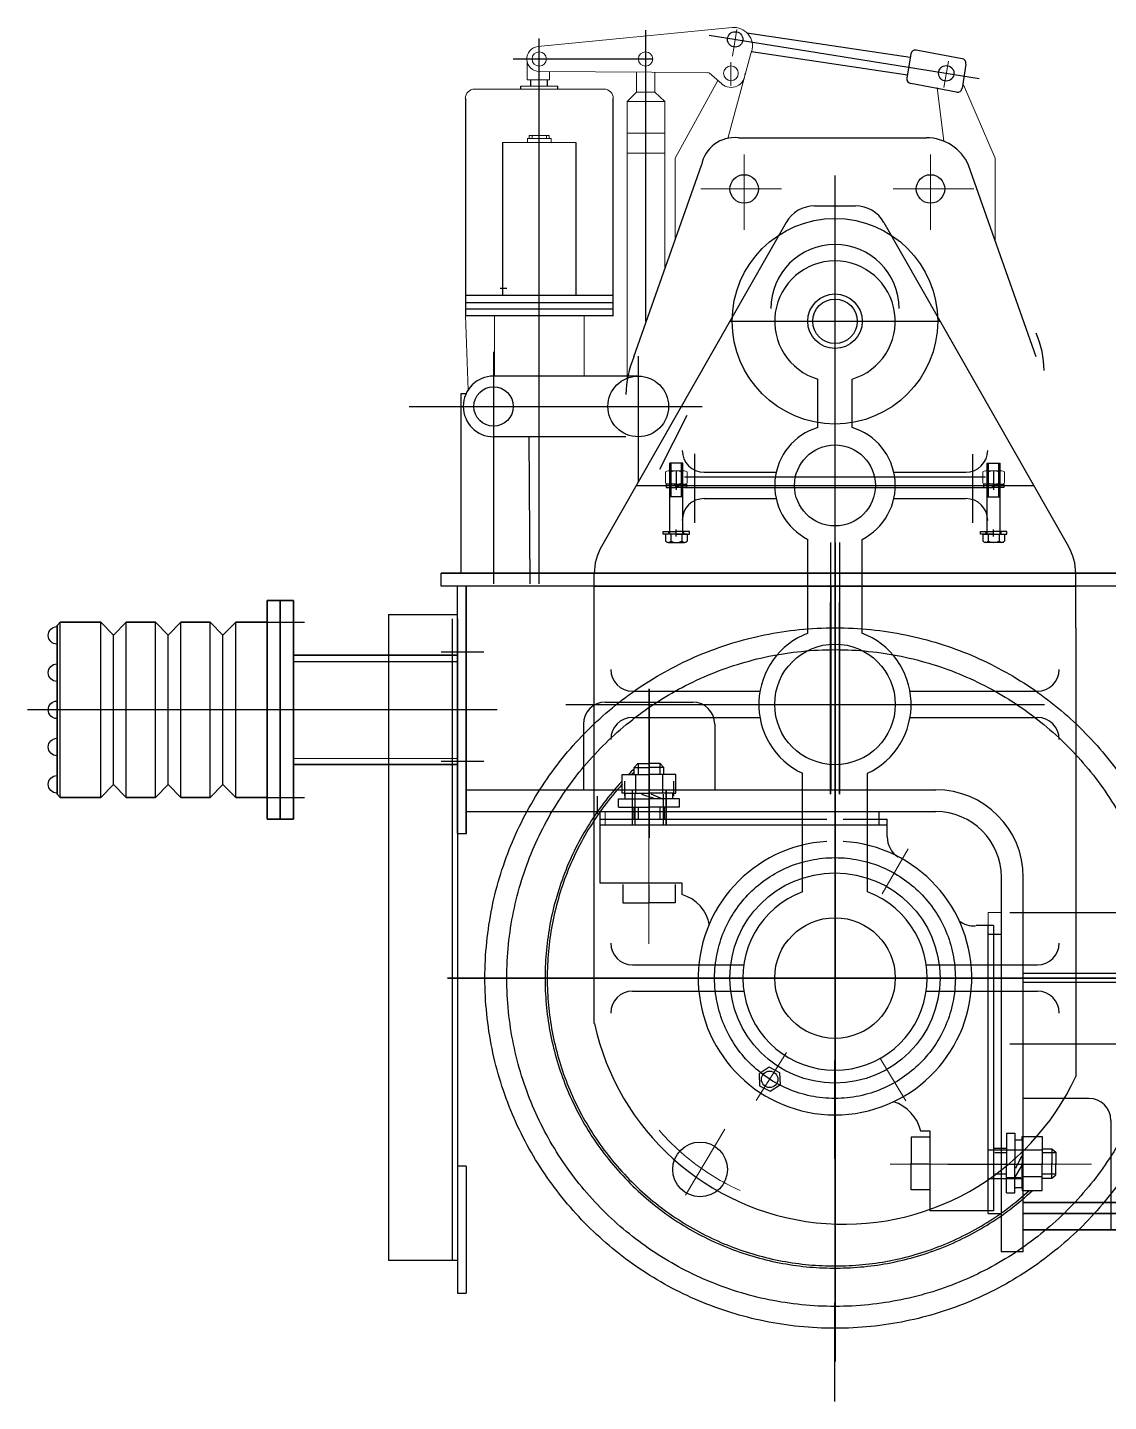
# Model space of a CAD drawing. Extents: x 1767995 to 4174245, y 542814 to 862564.
# Drawn here: x 2596399 to 2597387, y 821444 to 822700 of the extents above; entities that cross this region are included whole.
import ezdxf

# ---------------------------------------------------------------- set-up
doc = ezdxf.new("R2010")
doc.units = 0
doc.header["$LTSCALE"] = 3500
for name, pattern in [('CENTER', [2, 1.25, -0.25, 0.25, -0.25]), ('CENTER2', [1.125, 0.75, -0.125, 0.125, -0.125]), ('DASHDOT', [25.4, 12.7, -6.35, 0, -6.35]), ('DASHED', [0.75, 0.5, -0.25]), ('PHANTOM', [2.5, 1.25, -0.25, 0.25, -0.25, 0.25, -0.25])]:
    doc.linetypes.add(name, pattern=pattern)
for name, color, linetype, lineweight in [('1轮廓实线层', 7, 'Continuous', 30), ('5文本', 7, 'Continuous', 15), ('CENTER', 1, 'DASHDOT', 15), ('粗实线', 3, 'Continuous', 35)]:
    doc.layers.add(name, color=color, linetype=linetype, lineweight=lineweight)
for name, color, linetype in [('2中心线', 1, 'DASHED'), ('2点划线', 2, 'CENTER2'), ('2细线层', 4, 'Continuous'), ('3中心线层', 1, 'CENTER'), ('4虚线层', 6, 'DASHED'), ('8符号标注层', 31, 'Continuous'), ('9', 7, 'Continuous'), ('9双点划线层', 6, 'PHANTOM'), ('DASH', 3, 'DASHED'), ('dim', 7, 'Continuous'), ('MAINLIN', 7, 'Continuous'), ('PBZ', 7, 'Continuous'), ('PHANTOM', 1, 'PHANTOM')]:
    doc.layers.add(name, color=color, linetype=linetype)

# ---------------------------------------------------------------- blocks, each defined once
blk = doc.blocks.new('R3R34R')
at = {"layer": '1轮廓实线层'}
blk.add_line((3513.8, 6125.8), (3513.8, 6225.8), dxfattribs=at)
at = {"layer": '3中心线层'}
for p, q in [((3697.9, 6255.8), (3653.6, 6255.8)), ((3477.4, 6175.8), (3906.8, 6175.8)), ((3697.9, 6095.8), (3653.6, 6095.8))]:
    blk.add_line(p, q, dxfattribs=at)
at = {"layer": '4虚线层'}
for p, q in [((3663.8, 6220), (3513.8, 6220)), ((3663.8, 6131.6), (3513.8, 6131.5))]:
    blk.add_line(p, q, dxfattribs=at)
at = {"layer": '9'}
for p, q in [((3728.2, 6244.1), (3716.5, 6255.8)), ((3716.5, 6095.8), (3716.5, 6255.8)), ((3728.2, 6244.1), (3739.9, 6255.8)), ((3739.9, 6095.8), (3739.9, 6255.8)), ((3778.2, 6244.1), (3766.5, 6255.8)), ((3766.5, 6095.8), (3766.5, 6255.8)), ((3778.2, 6244.1), (3789.9, 6255.8)), ((3789.9, 6095.8), (3789.9, 6255.8)), ((3828.2, 6244.1), (3816.5, 6255.8)), ((3816.5, 6095.8), (3816.5, 6255.8)), ((3828.2, 6244.1), (3839.9, 6255.8)), ((3839.9, 6095.8), (3839.9, 6255.8)), ((3876.8, 6095.8), (3876.8, 6255.8)), ((3728.2, 6107.5), (3728.2, 6244.1)), ((3778.2, 6107.5), (3778.2, 6244.1)), ((3828.2, 6107.5), (3828.2, 6244.1)), ((3728.2, 6107.5), (3716.5, 6095.8)), ((3728.2, 6107.5), (3739.9, 6095.8)), ((3778.2, 6107.5), (3766.5, 6095.8)), ((3778.2, 6107.5), (3789.9, 6095.8)), ((3828.2, 6107.5), (3816.5, 6095.8)), ((3828.2, 6107.5), (3839.9, 6095.8))]:
    blk.add_line(p, q, dxfattribs=at)
for centre in [(3879.8, 6243.8), (3879.8, 6209.8), (3879.8, 6175.8), (3879.8, 6141.8), (3879.8, 6107.8)]:
    blk.add_arc(centre, 8, 270, 90, dxfattribs=at)
at = {"layer": '粗实线'}
for p, q in [((3687.8, 6275.8), (3663.8, 6275.8)), ((3663.8, 6075.8), (3663.8, 6275.8)), ((3675.8, 6075.8), (3675.8, 6275.8)), ((3687.8, 6075.8), (3687.8, 6275.8)), ((3687.8, 6255.8), (3716.5, 6255.8)), ((3739.9, 6255.8), (3766.5, 6255.8)), ((3789.9, 6255.8), (3816.5, 6255.8)), ((3839.9, 6255.8), (3876.8, 6255.8)), ((3879.8, 6252.8), (3876.8, 6255.8)), ((3879.8, 6098.8), (3879.8, 6252.8)), ((3513.8, 6225.8), (3663.8, 6225.8)), ((3513.8, 6125.8), (3663.8, 6125.8)), ((3687.8, 6095.8), (3716.5, 6095.8)), ((3739.9, 6095.8), (3766.5, 6095.8)), ((3789.9, 6095.8), (3816.5, 6095.8)), ((3839.9, 6095.8), (3876.8, 6095.8)), ((3879.8, 6098.8), (3876.8, 6095.8)), ((3687.8, 6075.8), (3663.8, 6075.8))]:
    blk.add_line(p, q, dxfattribs=at)
blk = doc.blocks.new('45TG54T')
for p, q in [((7658, 8504.1), (5954, 8504.1)), ((6310, 8504.1), (6310, 8318.1)), ((6318, 8504.1), (6318, 8318.1)), ((7410, 8504.1), (7410, 8318.1)), ((7418, 8504.1), (7418, 8318.1)), ((6104, 8398.1), (6184, 8398.1)), ((7624, 8398.1), (7544, 8398.1)), ((6084, 8378.1), (6084, 8318.1)), ((6204, 8378.1), (6204, 8318.1)), ((7524, 8378.1), (7524, 8318.1)), ((7644, 8378.1), (7644, 8318.1)), ((5977, 8318.1), (6406, 8318.1)), ((7658, 8318.1), (7322, 8318.1)), ((5977, 8298.1), (6406, 8298.1)), ((6354, 8298.1), (6354, 8286.1)), ((7658, 8298.1), (7322, 8298.1)), ((7374, 8298.1), (7374, 8286.1)), ((6099, 8286.1), (6354, 8286.1)), ((7629, 8286.1), (7374, 8286.1)), ((5969, 8278.1), (5977, 8278.1)), ((7674, 8278.1), (7658, 8278.1)), ((6466, 7896.1), (6466, 8238.1)), ((6486, 7896.1), (6486, 8238.1)), ((7242, 7896.1), (7242, 8238.1)), ((7262, 7896.1), (7262, 8238.1)), ((6454, 7931.1), (6454, 8186.1)), ((6454, 8186.1), (6466, 8186.1)), ((7274, 8186.1), (7262, 8186.1)), ((7274, 7931.1), (7274, 8186.1)), ((7044, 8049.1), (7044, 8041.1)), ((6546, 8036.1), (6486, 8036.1)), ((7182, 8036.1), (7242, 8036.1)), ((6566, 8016.1), (6566, 7916.1)), ((7162, 8016.1), (7162, 7916.1)), ((6454, 7931.1), (6466, 7931.1)), ((7274, 7931.1), (7262, 7931.1)), ((6486, 7896.1), (6466, 7896.1)), ((7242, 7896.1), (7262, 7896.1))]:
    blk.add_line(p, q)
for centre, radius, start, end in [((6104, 8378.1), 20, 90, 180), ((6184, 8378.1), 20, 0, 90), ((7544, 8378.1), 20, 90, 180), ((7624, 8378.1), 20, 0, 90), ((6406, 8238.1), 80, 0, 90), ((7322, 8238.1), 80, 90, 180), ((6406, 8238.1), 60, 0, 90), ((7322, 8238.1), 60, 90, 180), ((6546, 8016.1), 20, 0, 90), ((7182, 8016.1), 20, 90, 180)]:
    blk.add_arc(centre, radius, start, end)
at = {"layer": '1轮廓实线层'}
for p, q in [((7658, 8606.1), (7674, 8606.1)), ((5954, 8504.1), (5954, 8516.1)), ((6099, 8298.1), (6099, 8286.1)), ((6354, 8298.1), (6354, 8286.1)), ((7374, 8298.1), (7374, 8286.1)), ((7629, 8298.1), (7629, 8286.1)), ((6486, 7916.1), (7242, 7916.1))]:
    blk.add_line(p, q, dxfattribs=at)
for radius in [90, 40]:
    blk.add_circle((6864, 8384.1), radius, dxfattribs=at)
at = {"layer": '2中心线', "linetype": 'DASHED', "ltscale": 0.5}
for p, q in [((7584, 8410.4), (7584, 8274.3)), ((6144, 8409.9), (6144, 8274.3)), ((6417.1, 7976.1), (6503.9, 7976.1)), ((7310.8, 7976.1), (7224, 7976.1))]:
    blk.add_line(p, q, dxfattribs=at)
at = {"layer": '3中心线层'}
for p, q in [((6864, 7877.5), (6864, 8595.5)), ((7686.1, 8571.1), (7643.9, 8571.1)), ((6314, 8544.1), (6314, 7795.8)), ((7414, 8541.6), (7414, 7795.8)), ((7678.4, 8471.1), (7650.6, 8471.1)), ((5959.7, 8146.1), (7768.2, 8146.1))]:
    blk.add_line(p, q, dxfattribs=at)
at = {"layer": '3中心线层', "color": 0, "linetype": 'ByBlock'}
for p, q in [((7538, 8536.1), (7648, 8596.1)), ((7658, 8596.1), (7648, 8596.1)), ((7538, 8516.1), (7538, 8536.1))]:
    blk.add_line(p, q, dxfattribs=at)
at = {"layer": '3中心线层', "ltscale": 0.5}
blk.add_line((6755.9, 8384.1), (6972, 8384.1), dxfattribs=at)
at = {"layer": '4虚线层', "ltscale": 0.5}
for p, q in [((6684, 8504.1), (6684, 7941.1)), ((6692, 8504.1), (6692, 7941.1)), ((7036, 8504.1), (7036, 7941.1)), ((7044, 8504.1), (7044, 7941.1)), ((7568.5, 8318.1), (7568.5, 8286.1)), ((7599.5, 8318.1), (7599.5, 8286.1)), ((6692, 8150.1), (7036, 8150.1)), ((6692, 8142.1), (7036, 8142.1)), ((6454, 7989.1), (6486, 7989.1)), ((7274, 7989.1), (7242, 7989.1)), ((6454, 7963.1), (6486, 7963.1)), ((7274, 7963.1), (7242, 7963.1)), ((6486, 7941.1), (7242, 7941.1)), ((6486, 7931.1), (7242, 7931.1))]:
    blk.add_line(p, q, dxfattribs=at)
at = {"layer": '4虚线层'}
for p, q in [((6128.5, 8318.1), (6128.5, 8286.1)), ((6159.5, 8318.1), (6159.5, 8286.1))]:
    blk.add_line(p, q, dxfattribs=at)
at = {"layer": '9双点划线层'}
for centre, radius in [((6314, 8146.1), 320), ((7414, 8146.1), 320), ((6314, 8146.1), 300), ((7414, 8146.1), 300)]:
    blk.add_circle(centre, radius, dxfattribs=at)
at = {"layer": 'PBZ', "linetype": 'Continuous'}
for p, q in [((7658, 8278.1), (7658, 8606.1)), ((7674, 8278.1), (7674, 8606.1)), ((5954, 8516.1), (7658, 8516.1)), ((5969, 8278.1), (5969, 8504.1)), ((5977, 8278.1), (5977, 8504.1)), ((6684, 8150.1), (6486, 8150.1)), ((7044, 8150.1), (7242, 8150.1)), ((6684, 8142.1), (6486, 8142.1)), ((7044, 8142.1), (7242, 8142.1))]:
    blk.add_line(p, q, dxfattribs=at)
blk = doc.blocks.new('sdfsd4323423')
for p, q in [((4534276.3, 205200.5), (4534453.7, 205217.9)), ((4534471.6, 205196.2), (4534449.8, 205116.5)), ((4534266.6, 205185.9), (4534266.6, 205170)), ((4534266.6, 205170), (4534287, 205170)), ((4534277.4, 205177.8), (4534431.6, 205176.8)), ((4534287, 205170), (4534287, 205177.8)), ((4534366.3, 205177.4), (4534366.3, 205158.8)), ((4534383.2, 205177.2), (4534383.2, 205158.8)), ((4534401.6, 205098.6), (4534440.7, 205169.5)), ((4534444.3, 205166.4), (4534432.7, 205176.4)), ((4534218.4, 205161.7), (4534336.7, 205161.7)), ((4534260.6, 205164.4), (4534294.4, 205164.4)), ((4534366.3, 205158.8), (4534358, 205150.4)), ((4534366.3, 205158.8), (4534383.2, 205158.8)), ((4534383.2, 205158.8), (4534392.4, 205150.4)), ((4534641.1, 205163), (4534647.3, 205114.1)), ((4534694.1, 205098.6), (4534665.2, 205165.6)), ((4534358, 205150.4), (4534392.4, 205150.4)), ((4534358, 205150.4), (4534358, 204896.9)), ((4534392.4, 205150.4), (4534392.4, 204997.3)), ((4534268.4, 205116.7), (4534268.4, 205119.4)), ((4534268.4, 205119.4), (4534277.5, 205119.4)), ((4534271, 205119.4), (4534271, 205116.7)), ((4534286.7, 205119.4), (4534277.5, 205119.4)), ((4534284, 205119.4), (4534284, 205116.7)), ((4534286.7, 205116.7), (4534286.7, 205119.4)), ((4534358, 205121.4), (4534392.4, 205121.4)), ((4534243.9, 205113), (4534277.5, 205113)), ((4534266.8, 205116.7), (4534277.5, 205116.7)), ((4534266.8, 205113), (4534266.8, 205116.7)), ((4534288.3, 205116.7), (4534277.5, 205116.7)), ((4534311.1, 205113), (4534277.5, 205113)), ((4534288.3, 205113), (4534288.3, 205116.7)), ((4534358, 205103.2), (4534392.4, 205103.2)), ((4534401.6, 205023.5), (4534401.6, 205098.6)), ((4534694.1, 205023.5), (4534694.1, 205098.6)), ((4534210, 204954.9), (4534212.5, 204886.7)), ((4534236.5, 204954.9), (4534236.5, 204899.4)), ((4534318.6, 204954.9), (4534318.6, 204899.4)), ((4534392.9, 204801.7), (4534392.9, 204812.1)), ((4534395.4, 204813), (4534410.3, 204813)), ((4534397.9, 204812.1), (4534397.9, 204801.7)), ((4534407.8, 204812.1), (4534407.8, 204801.7)), ((4534412.8, 204812.1), (4534412.8, 204801.7)), ((4534682.9, 204812.1), (4534682.9, 204801.7)), ((4534700.3, 204813), (4534685.4, 204813)), ((4534687.9, 204812.1), (4534687.9, 204801.7)), ((4534697.8, 204812.1), (4534697.8, 204801.7)), ((4534702.8, 204801.7), (4534702.8, 204812.1)), ((4534410.3, 204800.8), (4534395.4, 204800.8)), ((4534685.4, 204800.8), (4534700.3, 204800.8)), ((4534187.8, 204707.6), (4534327.8, 204707.6)), ((4534767.8, 204707.6), (4534812.8, 204707.6)), ((4534337.8, 204501.6), (4534337.8, 204489.6)), ((4534202.8, 204481.6), (4534210.8, 204481.6)), ((4534687.8, 204139.6), (4534687.8, 204409.6)), ((4534687.8, 204409.6), (4534699.8, 204409.6))]:
    blk.add_line(p, q)
for centre, radius in [((4534277.5, 205189.2), 6.57), ((4534374.7, 205189.2), 6.57), ((4534452.7, 205176.1), 6.76)]:
    blk.add_circle(centre, radius)
for centre, radius, start, end in [((4534455.5, 205201.1), 16.9, 343.1729, 96.0807), ((4534277.5, 205189.2), 11.4, 96.0807, 269.566), ((4534431.6, 205175.1), 1.69, 49.3587, 89.566), ((4534452.7, 205176.1), 12.9, 229.3587, 1.0982), ((4534218.4, 205153.2), 8.45, 90, 180), ((4534336.7, 205153.2), 8.45, 0, 90), ((4534395.4, 204809.2), 3.82, 49.5155, 130.4845), ((4534402.8, 204799.1), 13.9, 69.1059, 110.8941), ((4534410.3, 204809.2), 3.82, 49.5155, 130.4845), ((4534685.4, 204809.2), 3.82, 49.5155, 130.4845), ((4534692.8, 204799.1), 13.9, 69.1059, 110.8941), ((4534700.3, 204809.2), 3.82, 49.5155, 130.4845), ((4534395.4, 204804.6), 3.82, 229.5155, 310.4845), ((4534402.8, 204814.7), 13.9, 249.1059, 290.8941), ((4534410.3, 204804.6), 3.82, 229.5155, 310.4845), ((4534685.4, 204804.6), 3.82, 229.5155, 310.4845), ((4534692.8, 204814.7), 13.9, 249.1059, 290.8941), ((4534700.3, 204804.6), 3.82, 229.5155, 310.4845)]:
    blk.add_arc(centre, radius, start, end)
at = {"layer": '1轮廓实线层'}
for p, q in [((4534529.2, 205055), (4534566.5, 205055)), ((4534503.1, 205039.9), (4534334.4, 204743.9)), ((4534592.5, 205039.9), (4534761.3, 204743.9)), ((4534532.2, 204852.4), (4534532.2, 204896.7)), ((4534563.4, 204852.4), (4534563.4, 204896.7)), ((4534387.8, 204814.6), (4534412.7, 204863.9)), ((4534396.8, 204755.1), (4534396.8, 204820.1)), ((4534408.8, 204820.1), (4534396.8, 204820.1)), ((4534408.8, 204755.1), (4534408.8, 204820.1)), ((4534686.8, 204755.1), (4534686.8, 204820.1)), ((4534686.8, 204820.1), (4534698.8, 204820.1)), ((4534698.8, 204755.1), (4534698.8, 204820.1)), ((4534410.3, 204807.6), (4534685.3, 204807.6)), ((4534428.2, 204811.6), (4534494.1, 204811.6)), ((4534601.6, 204811.6), (4534667.4, 204811.6)), ((4534393.5, 204800.8), (4534393.5, 204797.6)), ((4534402.8, 204800.8), (4534393.5, 204800.8)), ((4534393.5, 204797.6), (4534402.8, 204797.6)), ((4534402.8, 204797.6), (4534401, 204800.8)), ((4534402.8, 204800.8), (4534404.7, 204797.6)), ((4534402.8, 204800.8), (4534412.2, 204800.8)), ((4534412.2, 204797.6), (4534402.8, 204797.6)), ((4534410.3, 204797.6), (4534685.3, 204797.6)), ((4534412.2, 204800.8), (4534412.2, 204797.6)), ((4534683.5, 204800.8), (4534683.5, 204797.6)), ((4534692.8, 204800.8), (4534683.5, 204800.8)), ((4534683.5, 204797.6), (4534692.8, 204797.6)), ((4534692.8, 204800.8), (4534691, 204797.6)), ((4534692.8, 204797.6), (4534694.7, 204800.8)), ((4534692.8, 204800.8), (4534702.2, 204800.8)), ((4534702.2, 204797.6), (4534692.8, 204797.6)), ((4534702.2, 204800.8), (4534702.2, 204797.6)), ((4534408.8, 204789.1), (4534396.8, 204789.1)), ((4534428.2, 204787.6), (4534494.1, 204787.6)), ((4534601.6, 204787.6), (4534667.4, 204787.6)), ((4534686.8, 204789.1), (4534698.8, 204789.1)), ((4534390.8, 204757.6), (4534402.8, 204757.6)), ((4534390.8, 204755.1), (4534390.8, 204757.6)), ((4534402.8, 204755.1), (4534390.8, 204755.1)), ((4534392.9, 204755.1), (4534392.9, 204748.7)), ((4534412.8, 204755.1), (4534392.9, 204755.1)), ((4534397.9, 204755.1), (4534397.9, 204748.7)), ((4534414.8, 204757.6), (4534402.8, 204757.6)), ((4534402.8, 204755.1), (4534414.8, 204755.1)), ((4534407.8, 204755.1), (4534407.8, 204748.7)), ((4534412.8, 204755.1), (4534412.8, 204748.7)), ((4534414.8, 204755.1), (4534414.8, 204757.6)), ((4534680.8, 204755.1), (4534680.8, 204757.6)), ((4534680.8, 204757.6), (4534692.8, 204757.6)), ((4534692.8, 204755.1), (4534680.8, 204755.1)), ((4534682.9, 204755.1), (4534702.8, 204755.1)), ((4534682.9, 204755.1), (4534682.9, 204748.7)), ((4534687.9, 204755.1), (4534687.9, 204748.7)), ((4534704.8, 204757.6), (4534692.8, 204757.6)), ((4534692.8, 204755.1), (4534704.8, 204755.1)), ((4534697.8, 204755.1), (4534697.8, 204748.7)), ((4534702.8, 204755.1), (4534702.8, 204748.7)), ((4534704.8, 204755.1), (4534704.8, 204757.6)), ((4534395.4, 204747.6), (4534402.8, 204747.6)), ((4534402.8, 204747.6), (4534410.3, 204747.6)), ((4534523.1, 204664.7), (4534523.1, 204750.3)), ((4534572.5, 204664.7), (4534572.5, 204750.3)), ((4534692.8, 204747.6), (4534685.4, 204747.6)), ((4534700.3, 204747.6), (4534692.8, 204747.6)), ((4534327.8, 204308), (4534327.8, 204719.2)), ((4534767.8, 204669.6), (4534767.8, 204719.2)), ((4534767.8, 204669.6), (4534767.8, 204259.6)), ((4534362.8, 204611.6), (4534479.3, 204611.6)), ((4534616.4, 204611.6), (4534732.8, 204611.6)), ((4534362.8, 204587.6), (4534479.3, 204587.6)), ((4534616.4, 204587.6), (4534732.8, 204587.6)), ((4534518.2, 204428.4), (4534518.2, 204536.6)), ((4534577.5, 204428.4), (4534577.5, 204536.6)), ((4534362.8, 204361.6), (4534464.5, 204361.6)), ((4534631.1, 204361.6), (4534732.8, 204361.6)), ((4534362.8, 204337.6), (4534464.5, 204337.6)), ((4534631.1, 204337.6), (4534732.8, 204337.6)), ((4534210.8, 204177.6), (4534202.8, 204177.6)), ((4535475.8, 204119.6), (4534719.8, 204119.6))]:
    blk.add_line(p, q, dxfattribs=at)
for centre, radius in [((4534547.8, 204949.6), 93.9), ((4534547.8, 204949.6), 24.9), ((4534547.8, 204949.6), 20.3), ((4534547.8, 204799.6), 37), ((4534547.8, 204599.6), 55.1), ((4534547.8, 204349.6), 55.1)]:
    blk.add_circle(centre, radius, dxfattribs=at)
for centre, radius, start, end in [((4534529.2, 205025), 30, 90, 150.3115), ((4534566.5, 205025), 30, 29.6885, 90), ((4534547.8, 204949.6), 55.1, 286.4631, 253.5369), ((4534547.8, 204799.6), 55.1, 106.4631, 243.3744), ((4534547.8, 204799.6), 55.1, 296.6256, 73.5369), ((4534428.2, 204831.6), 20, 180, 270), ((4534667.4, 204831.6), 20, 270, 0), ((4534428.2, 204767.6), 20, 90, 180), ((4534667.4, 204767.6), 20, 0, 90), ((4534377.8, 204719.2), 50, 150.3115, 180), ((4534395.4, 204750.9), 3.3, 221.2209, 318.7791), ((4534402.8, 204759.1), 11.5, 244.4539, 295.5461), ((4534410.3, 204750.9), 3.3, 221.2209, 318.7791), ((4534685.4, 204750.9), 3.3, 221.2209, 318.7791), ((4534692.8, 204759.1), 11.5, 244.4539, 295.5461), ((4534700.3, 204750.9), 3.3, 221.2209, 318.7791), ((4534717.8, 204719.2), 50, 0, 29.6885), ((4534547.8, 204599.6), 69.6, 110.7724, 244.7954), ((4534547.8, 204599.6), 69.6, 295.2046, 69.2276), ((4534362.8, 204631.6), 20, 180, 270), ((4534732.8, 204631.6), 20, 270, 0), ((4534362.8, 204567.6), 20, 90, 180), ((4534732.8, 204567.6), 20, 0, 90), ((4534547.8, 204349.6), 84.2, 110.6247, 69.3753), ((4534362.8, 204381.6), 20, 180, 270), ((4534732.8, 204381.6), 20, 270, 0), ((4534362.8, 204317.6), 20, 90, 180), ((4534732.8, 204317.6), 20, 0, 90), ((4534556.1, 204358.4), 233.7, 192.4473, 334.9809)]:
    blk.add_arc(centre, radius, start, end, dxfattribs=at)
at = {"layer": '2中心线', "linetype": 'DASHED', "ltscale": 0.5}
for p, q in [((4534707.5, 204409.6), (4534837.4, 204409.6)), ((4534707.5, 204289.6), (4534837.4, 204289.6)), ((4534651, 204179.6), (4534737.8, 204179.6))]:
    blk.add_line(p, q, dxfattribs=at)
at = {"layer": '2点划线', "ltscale": 0.5}
for p, q in [((4534277.5, 204709.6), (4534277.5, 205207.9)), ((4534374.7, 205215.4), (4534374.7, 204949.6)), ((4534432.9, 205211), (4534679.6, 205171.3)), ((4534253.8, 205189.2), (4534381.2, 205189.2)), ((4534235.8, 204921.8), (4534235.8, 204709.6)), ((4534368, 204917.6), (4534368, 204802.9)), ((4534158.6, 204871.8), (4534426.4, 204871.8))]:
    blk.add_line(p, q, dxfattribs=at)
at = {"layer": '2细线层'}
for p, q in [((4534398, 204789.1), (4534398, 204820.1)), ((4534407.6, 204789.1), (4534407.6, 204820.1)), ((4534688, 204789.1), (4534688, 204820.1)), ((4534697.6, 204789.1), (4534697.6, 204820.1))]:
    blk.add_line(p, q, dxfattribs=at)
at = {"layer": '3中心线层', "ltscale": 0.1}
for p, q in [((4534547.8, 205082.8), (4534547.8, 204090.3)), ((4534451.6, 204949.6), (4534644, 204949.6)), ((4534366.1, 204799.6), (4534729.6, 204799.6)), ((4534301.8, 204599.6), (4534782.8, 204599.6)), ((4534301.8, 204349.6), (4534782.8, 204349.6))]:
    blk.add_line(p, q, dxfattribs=at)
at = {"layer": '3中心线层', "ltscale": 0.2}
blk.add_line((4534547.8, 204834.4), (4534547.8, 204229.5), dxfattribs=at)
at = {"layer": '3中心线层', "ltscale": 0.02}
for p, q in [((4534419.4, 204828.4), (4534419.4, 204765.6)), ((4534673.4, 204828.1), (4534673.4, 204765.5))]:
    blk.add_line(p, q, dxfattribs=at)
at = {"layer": '3中心线层'}
for p, q in [((4534402.8, 204813), (4534402.8, 204800.8)), ((4534692.8, 204813), (4534692.8, 204800.8)), ((4534402.8, 204802.9), (4534402.8, 204795.5)), ((4534692.8, 204802.9), (4534692.8, 204795.5)), ((4534402.8, 204753), (4534402.8, 204759.4)), ((4534692.8, 204753), (4534692.8, 204759.4)), ((4534547.8, 204745.1), (4534547.8, 203999.2)), ((4534187.9, 204647.6), (4534226.8, 204647.6)), ((4534187.9, 204547.6), (4534226.8, 204547.6)), ((4536002, 204349.6), (4534193.6, 204349.6))]:
    blk.add_line(p, q, dxfattribs=at)
at = {"layer": '3中心线层', "color": 0, "linetype": 'ByBlock'}
for p, q in [((4534139.8, 204681.6), (4534139.8, 204091.6)), ((4534139.8, 204681.6), (4534202.8, 204681.6)), ((4534202.8, 204677.6), (4534202.8, 204061.6)), ((4534210.8, 204177.6), (4534210.8, 204061.6)), ((4534202.8, 204091.6), (4534139.8, 204091.6)), ((4534202.8, 204061.6), (4534210.8, 204061.6))]:
    blk.add_line(p, q, dxfattribs=at)
at = {"layer": '4虚线层', "ltscale": 0.1}
for p, q in [((4534247.8, 204979.6), (4534241.8, 204979.6)), ((4534543.8, 204517.6), (4534543.8, 204747.6)), ((4534551.8, 204517.6), (4534551.8, 204747.6)), ((4534355.3, 204529.6), (4534355.3, 204515.6)), ((4534330.8, 204499.6), (4534330.8, 204515.6))]:
    blk.add_line(p, q, dxfattribs=at)
at = {"layer": '4虚线层'}
for p, q in [((4534396.1, 204755.1), (4534396.1, 204757.6)), ((4534409.6, 204755.1), (4534409.6, 204757.6)), ((4534686.1, 204755.1), (4534686.1, 204757.6)), ((4534699.6, 204755.1), (4534699.6, 204757.6)), ((4534364.8, 204517.6), (4534364.8, 204489.6)), ((4534390.8, 204517.6), (4534390.8, 204489.6)), ((4534687.8, 204192.6), (4534715.8, 204192.6)), ((4534687.8, 204166.6), (4534715.8, 204166.6))]:
    blk.add_line(p, q, dxfattribs=at)
at = {"layer": '4虚线层', "ltscale": 0.5}
for p, q in [((4534767.8, 204719.6), (4534327.8, 204719.6)), ((4534327.8, 204707.6), (4534767.8, 204707.6)), ((4534687.8, 204192.6), (4534719.8, 204192.6)), ((4534687.8, 204166.6), (4534719.8, 204166.6)), ((4535475.8, 204144.6), (4534719.8, 204144.6)), ((4535475.8, 204134.6), (4534719.8, 204134.6))]:
    blk.add_line(p, q, dxfattribs=at)
at = {"layer": '4虚线层', "ltscale": 0.01}
for p, q in [((4534400.3, 204529.6), (4534400.3, 204515.6)), ((4534717.8, 204167.1), (4534703.8, 204167.1))]:
    blk.add_line(p, q, dxfattribs=at)
at = {"layer": '4虚线层', "ltscale": 0.5}
for radius, start, end in [(265, 137.2396, 312.9427), (263, 137.7129, 312.4724)]:
    blk.add_arc((4534547.8, 204349.6), radius, start, end, dxfattribs=at)
at = {"layer": '8符号标注层', "color": 7}
for p, q in [((4534547.8, 204537.6), (4534547.8, 204447.6)), ((4534547.8, 204184.3), (4534547.8, 204274.3)), ((4534547.8, 204184.3), (4534547.8, 204094.3)), ((4534547.8, 203962.8), (4534547.8, 204052.8))]:
    blk.add_line(p, q, dxfattribs=at)
at = {"layer": '9双点划线层'}
blk.add_line((4534197.8, 204677.6), (4534197.8, 204091.6), dxfattribs=at)
at = {"layer": 'CENTER'}
for p, q in [((4534454.1, 205191.9), (4534458.1, 205216)), ((4534452.7, 205186.3), (4534452.7, 205164.6)), ((4534647.4, 205163.2), (4534651.4, 205187.3)), ((4534464.8, 205033), (4534464.8, 205101.8)), ((4534635.1, 205033), (4534635.1, 205101.8)), ((4534425.2, 205070.5), (4534498.9, 205070.5)), ((4534674.7, 205070.5), (4534600.9, 205070.5)), ((4534377.8, 204380.7), (4534377.8, 204554.6)), ((4534591, 204426.4), (4534614.6, 204467.7)), ((4534503.5, 204281.7), (4534475.9, 204237.6)), ((4534588.8, 204276.7), (4534612.4, 204237.5)), ((4534411.3, 204151.3), (4534447.2, 204211.6)), ((4534598.3, 204179.6), (4534782.1, 204179.6))]:
    blk.add_line(p, q, dxfattribs=at)
blk.add_arc((4534547.8, 204349.6), 212.5, 220.811, 245.9322, dxfattribs=at)
at = {"layer": 'DASH'}
for p, q in [((4534332.8, 204489.6), (4534595.8, 204489.6)), ((4534687.8, 204136.9), (4534687.8, 204397.5))]:
    blk.add_line(p, q, dxfattribs=at)
at = {"layer": 'dim'}
for p, q in [((4534368, 204545.2), (4534368, 204535.9)), ((4534387.7, 204545.2), (4534387.7, 204535.9)), ((4534368, 204505.4), (4534368, 204495.1)), ((4534387.7, 204505.4), (4534387.7, 204495.1)), ((4534704.4, 204190), (4534694, 204190)), ((4534749.1, 204190), (4534737.6, 204190)), ((4534704.4, 204170.3), (4534694, 204170.3)), ((4534749.1, 204170.3), (4534737.6, 204170.3))]:
    blk.add_line(p, q, dxfattribs=at)
at = {"layer": 'MAINLIN'}
for p, q in [((4534467.3, 205213.2), (4534616.6, 205190.9)), ((4534471.5, 205195.9), (4534614, 205174.6)), ((4534663.9, 205189.4), (4534621.9, 205197.4)), ((4534617.1, 205193.9), (4534613.5, 205171.6)), ((4534667.4, 205184.6), (4534663.9, 205162.3)), ((4534269.9, 205164.4), (4534269.9, 205170)), ((4534285.1, 205164.4), (4534285.1, 205170)), ((4534260.6, 205161.7), (4534260.6, 205164.4)), ((4534294.4, 205161.7), (4534294.4, 205164.4)), ((4534659, 205158.8), (4534617, 205166.8)), ((4534210, 205153.2), (4534210, 204954.9)), ((4534345.1, 204954.2), (4534345.1, 205153.2)), ((4534243.9, 205113), (4534243.9, 204973.6)), ((4534311.1, 205113), (4534311.1, 204973.6)), ((4534459.5, 205117.2), (4534631.3, 205117.2)), ((4534364.1, 204917), (4534425.8, 205092.1)), ((4534731.6, 204917), (4534669.9, 205092.1)), ((4534210.1, 204973.5), (4534345.3, 204973.5)), ((4534210.1, 204966.8), (4534345.3, 204966.8)), ((4534210.1, 204960.8), (4534345.3, 204960.8)), ((4534210, 204954.9), (4534345.3, 204954.9)), ((4534368, 204899.4), (4534235.8, 204899.4)), ((4534205.9, 204883.2), (4534205.9, 204719.6)), ((4534210.6, 204883.2), (4534205.9, 204883.2)), ((4534356.8, 204844.1), (4534235.8, 204844.1)), ((4534269.2, 204709.6), (4534268.3, 204844.1)), ((4534364.4, 204542), (4534367.6, 204545.6)), ((4534364.4, 204535.5), (4534364.4, 204542)), ((4534364.4, 204542), (4534378.3, 204542)), ((4534367.6, 204545.6), (4534377.9, 204545.6)), ((4534391.3, 204542), (4534377.4, 204542)), ((4534388.1, 204545.6), (4534377.8, 204545.6)), ((4534391.3, 204542), (4534388.1, 204545.6)), ((4534391.3, 204535.5), (4534391.3, 204542)), ((4534353.3, 204518.4), (4534353.3, 204535.5)), ((4534353.3, 204535.5), (4534377.9, 204535.5)), ((4534365.6, 204535.1), (4534365.6, 204518.8)), ((4534402.4, 204535.5), (4534377.8, 204535.5)), ((4534390.1, 204535.1), (4534390.1, 204518.8)), ((4534402.4, 204518.4), (4534402.4, 204535.5)), ((4534356.1, 204518.4), (4534353.3, 204518.4)), ((4534356.1, 204513.2), (4534356.1, 204518.4)), ((4534356.1, 204518.4), (4534378.1, 204518.4)), ((4534371.1, 204517.7), (4534382.3, 204513.8)), ((4534399.5, 204518.4), (4534377.6, 204518.4)), ((4534379.5, 204518), (4534390.2, 204513.4)), ((4534399.5, 204518.4), (4534402.4, 204518.4)), ((4534399.5, 204513.2), (4534399.5, 204518.4)), ((4534350.1, 204505.6), (4534350.1, 204513.2)), ((4534350.1, 204513.2), (4534377.4, 204513.2)), ((4534350.1, 204505.6), (4534377.4, 204505.6)), ((4534364, 204505), (4534364, 204494.7)), ((4534405.6, 204513.2), (4534378.3, 204513.2)), ((4534405.6, 204505.6), (4534378.3, 204505.6)), ((4534391.7, 204505), (4534391.7, 204494.7)), ((4534405.6, 204505.6), (4534405.6, 204513.2)), ((4534332.8, 204494.6), (4534540.3, 204494.6)), ((4534332.8, 204494.6), (4534332.8, 204436.6)), ((4534555.3, 204494.6), (4534595.6, 204494.6)), ((4534595.6, 204478.7), (4534595.6, 204494.6)), ((4534332.8, 204436.6), (4534407.8, 204436.6)), ((4534353.9, 204435.1), (4534353.9, 204418.4)), ((4534378.1, 204418.4), (4534378.1, 204434.4)), ((4534401.8, 204435.1), (4534401.8, 204418.4)), ((4534407.8, 204436.6), (4534407.8, 204425.9)), ((4534353.9, 204418.4), (4534378.1, 204418.4)), ((4534401.8, 204418.4), (4534377.6, 204418.4)), ((4534692.7, 204397.5), (4534676.7, 204397.5)), ((4534692.8, 204397.6), (4534692.8, 204136.9)), ((4534617.3, 204204.1), (4534617.3, 204179.9)), ((4534634, 204204.1), (4534617.3, 204204.1)), ((4534634.8, 204209.6), (4534626, 204209.6)), ((4534634.8, 204136.9), (4534634.8, 204209.6)), ((4534704.6, 204207.9), (4534712.2, 204207.9)), ((4534704.6, 204207.9), (4534704.6, 204180.6)), ((4534712.2, 204207.9), (4534712.2, 204180.6)), ((4534719, 204204.7), (4534737.2, 204204.7)), ((4534719, 204201.9), (4534719, 204204.7)), ((4534737.2, 204204.7), (4534737.2, 204180.1)), ((4534704, 204194), (4534693.6, 204194)), ((4534712.2, 204201.9), (4534719, 204201.9)), ((4534719, 204201.9), (4534719, 204179.9)), ((4534736.8, 204192.4), (4534719.5, 204192.4)), ((4534737.2, 204193.6), (4534746, 204193.6)), ((4534746, 204193.6), (4534746, 204179.7)), ((4534746, 204193.6), (4534749.5, 204190.4)), ((4534749.5, 204190.4), (4534749.5, 204180.1)), ((4534617.3, 204156.2), (4534617.3, 204180.4)), ((4534617.3, 204179.9), (4534633.3, 204179.9)), ((4534704.6, 204153.3), (4534704.6, 204180.6)), ((4534712.2, 204153.3), (4534712.2, 204180.6)), ((4534718.7, 204178.5), (4534712.3, 204167.8)), ((4534718.3, 204186.8), (4534712.7, 204175.7)), ((4534719, 204158.4), (4534719, 204180.4)), ((4534737.2, 204155.6), (4534737.2, 204180.2)), ((4534746, 204166.7), (4534746, 204180.6)), ((4534749.5, 204169.9), (4534749.5, 204180.2)), ((4534704, 204166.3), (4534693.6, 204166.3)), ((4534736.8, 204167.9), (4534719.5, 204167.9)), ((4534737.2, 204166.7), (4534746, 204166.7)), ((4534746, 204166.7), (4534749.5, 204169.9)), ((4534634, 204156.2), (4534617.3, 204156.2)), ((4534704.6, 204153.3), (4534712.2, 204153.3)), ((4534712.2, 204158.4), (4534719, 204158.4)), ((4534719, 204158.4), (4534719, 204155.6)), ((4534719, 204155.6), (4534737.2, 204155.6)), ((4534692.8, 204136.9), (4534634.8, 204136.9))]:
    blk.add_line(p, q, dxfattribs=at)
blk.add_lwpolyline([(4534478.4, 204262.1), (4534478.9, 204251.2), (4534488.7, 204246.2), (4534497.9, 204252.2), (4534497.3, 204263.1), (4534487.5, 204268.1)], close=True, dxfattribs=at)
for centre, radius in [((4534456.6, 205207.1), 7.04), ((4534649.5, 205176.1), 7.04), ((4534464.8, 205070.5), 13), ((4534635.1, 205070.5), 13), ((4534368, 204871.8), 27.7), ((4534235.8, 204871.8), 18), ((4534547.8, 204349.6), 96), ((4534488.1, 204257.1), 7.54), ((4534424.5, 204174.8), 25)]:
    blk.add_circle(centre, radius, dxfattribs=at)
for centre, radius, start, end in [((4534621.3, 205193.2), 4.22, 80.8644, 170.8644), ((4534663.3, 205185.3), 4.22, 350.8644, 80.8644), ((4534617.7, 205170.9), 4.22, 170.8644, 260.8644), ((4534659.7, 205163), 4.22, 260.8644, 350.8644), ((4534456.1, 205086.6), 30.8, 83.5877, 169.6334), ((4534631.3, 205075), 42.2, 23.969, 90), ((4534547.8, 204961.1), 58.6, 0, 180), ((4534654.4, 204904.5), 84.5, 0, 23.969), ((4534441.3, 204882.7), 84.5, 156.031, 180), ((4534235.8, 204871.8), 27.7, 90, 180), ((4534235.8, 204871.8), 27.7, 180, 270), ((4534547.8, 204349.6), 265, 133.8063, 135.4326), ((4534547.8, 204349.6), 263, 134.2257, 135.0018), ((4534617.3, 204478.4), 21.7, 179.3234, 236.8532), ((4534547.8, 204349.6), 125, 93.4398, 86.5602), ((4534398.4, 204392.1), 35.1, 9.5161, 74.527), ((4534674, 204416.8), 19.5, 229.9107, 276.843), ((4534590.7, 204201.8), 36.3, 12.6069, 73.2857)]:
    blk.add_arc(centre, radius, start, end, dxfattribs=at)
at = {"layer": 'PBZ', "linetype": 'Continuous'}
for p, q in [((4534543.8, 204747.6), (4534543.8, 204517.6)), ((4534551.8, 204747.6), (4534551.8, 204517.6)), ((4534287.8, 204719.6), (4534187.8, 204719.6)), ((4534187.8, 204707.6), (4534187.8, 204719.6)), ((4534327.8, 204719.6), (4534287.8, 204719.6)), ((4534812.8, 204719.6), (4534767.8, 204719.6)), ((4534202.8, 204481.6), (4534202.8, 204707.6)), ((4534202.8, 204481.6), (4534202.8, 204707.6)), ((4534210.8, 204481.6), (4534210.8, 204707.6)), ((4534210.8, 204481.6), (4534210.8, 204707.6)), ((4534377.8, 204613.8), (4534377.8, 204477.8)), ((4534362.3, 204521.6), (4534362.3, 204489.6)), ((4534393.3, 204521.6), (4534393.3, 204489.6)), ((4534210.8, 204501.6), (4534635.8, 204501.6)), ((4534332.8, 204501.6), (4534332.8, 204489.6)), ((4534587.8, 204501.6), (4534587.8, 204489.6)), ((4534587.8, 204501.6), (4534587.8, 204489.6)), ((4534202.8, 204481.6), (4534210.8, 204481.6)), ((4534332.8, 204489.6), (4534587.8, 204489.6)), ((4534687.8, 204134.6), (4534687.8, 204389.6)), ((4534687.8, 204389.6), (4534699.8, 204389.6)), ((4534917.8, 204353.6), (4534719.8, 204353.6)), ((4534917.8, 204345.6), (4534719.8, 204345.6)), ((4534687.8, 204134.6), (4534699.8, 204134.6)), ((4534719.8, 204099.6), (4534699.8, 204099.6))]:
    blk.add_line(p, q, dxfattribs=at)
at = {"layer": 'PHANTOM'}
blk.add_circle((4534547.8, 204349.6), 110, dxfattribs=at)
at = {"layer": '1轮廓实线层'}
blk.add_blockref('45TG54T', (4528233.9, 196203.5), dxfattribs=at)
at = {"layer": '1轮廓实线层', "xscale": -1}
blk.add_blockref('R3R34R', (4537716.6, 198418.8), dxfattribs=at)

msp = doc.modelspace()

# ---------------------------------------------------------------- block references
at = {"layer": '5文本'}
msp.add_blockref('sdfsd4323423', (-1937411.2, 617481.6), dxfattribs=at)

doc.saveas('drawing.dxf')
